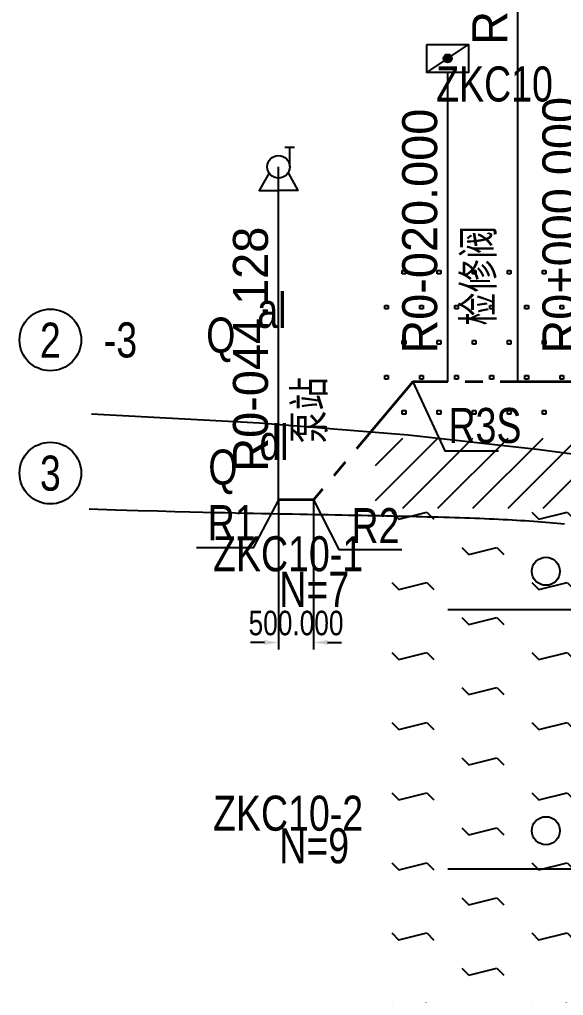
# Model space of a CAD drawing. Extents: x 525858 to 564773, y 2370984 to 2400075.
# Drawn here: x 550833.6 to 550911.2, y 2390796.8 to 2390936 of the extents above; entities that cross this region are included whole.
import ezdxf
from ezdxf.enums import TextEntityAlignment as Align

# ---------------------------------------------------------------- set-up
doc = ezdxf.new("R2010")
doc.units = 0
doc.header["$PDSIZE"] = 62.915
doc.linetypes.add('CENTER', pattern=[2, 1.25, -0.25, 0.25, -0.25])
doc.layers.get('DEFPOINTS').update_dxf_attribs({"linetype": 'CONTINUOUS'})
for name, color, linetype in [('pipe_cen', 1, 'CENTER'), ('地形剖面', 4, 'CONTINUOUS'), ('布局裁图', 3, 'CONTINUOUS'), ('纵面管线标注', 3, 'CONTINUOUS'), ('附属设施', 2, 'CONTINUOUS')]:
    doc.layers.add(name, color=color, linetype=linetype)
doc.styles.add('DIM', font='simp1.shx', dxfattribs={"width": 0.8, "bigfont": 'hz.shx'})
doc.styles.add('SIMP1', font='simp1.shx', dxfattribs={"width": 0.8, "bigfont": 'hz.shx'})
doc.dimstyles.new('100', dxfattribs={"dimtxt": 3.5, "dimasz": 2, "dimexe": 1, "dimexo": 0, "dimgap": 1, "dimtad": 1, "dimtoh": 1, "dimdec": 3, "dimlfac": 100, "dimdsep": 46, "dimtxsty": 'DIM', "dimcen": 0, "dimclrd": 9, "dimclre": 9, "dimclrt": 3, "dimadec": 3, "dimazin": 2, "dimtfac": 1, "dimtdec": 3, "dimtix": 1, "dimtofl": 0, "dimtmove": 2, "dimatfit": 3, "dimfxl": 1, "dimtolj": 1, "dimtzin": 0, "dimarcsym": 0})

# ---------------------------------------------------------------- blocks, each defined once
blk = doc.blocks.new('*D23')
at = {"layer": 'DEFPOINTS', "color": 0, "linetype": 'Continuous', "lineweight": -3, "transparency": 16777216}
for p in [(550870.54, 2390867.47), (550875.54, 2390867.47), (550875.54, 2390847.11)]:
    blk.add_point(p, dxfattribs=at)
at = {"layer": '布局裁图', "color": 9, "linetype": 'Continuous', "lineweight": -2, "transparency": 16777216}
for p, q in [((550870.54, 2390867.47), (550870.54, 2390846.11)), ((550875.54, 2390867.47), (550875.54, 2390846.11)), ((550868.54, 2390847.11), (550866.54, 2390847.11)), ((550877.54, 2390847.11), (550879.54, 2390847.11))]:
    blk.add_line(p, q, dxfattribs=at)
at = {"layer": '布局裁图', "color": 9, "linetype": 'Continuous', "lineweight": -3, "transparency": 16777216}
for points in [[(550868.54, 2390847.44), (550868.54, 2390846.78), (550870.54, 2390847.11)], [(550877.54, 2390847.44), (550877.54, 2390846.78), (550875.54, 2390847.11)]]:
    blk.add_solid(points, dxfattribs=at)
at = {"layer": '布局裁图', "color": 3, "linetype": 'Continuous', "lineweight": -3, "transparency": 16777216, "insert": (550873.04, 2390849.86), "char_height": 3.5, "attachment_point": 5, "style": 'DIM'}
blk.add_mtext('\\A1;500.000', dxfattribs=at)

msp = doc.modelspace()

# ---------------------------------------------------------------- hatches: boundary and pattern name
at = {"layer": '地形剖面'}
h = msp.add_hatch(dxfattribs=at)
h.set_pattern_fill('QF01', color=55, scale=20, style=0, pattern_type=2)
h.set_pattern_definition([(90, (550913.171, 2390579.662), (-20, 1e-15), [0.5, -19.5]), (180, (550913.671, 2390579.662), (-2e-15, -20), [0.5, -19.5]), (270, (550913.671, 2390580.162), (20, -4e-15), [0.5, -19.5]), (0, (550913.171, 2390580.162), (0, 20), [0.5, -19.5]), (90, (550910.671, 2390584.662), (-20, 1e-15), [0.5, -19.5]), (180, (550911.171, 2390584.662), (-2e-15, -20), [0.5, -19.5]), (270, (550911.171, 2390585.162), (20, -4e-15), [0.5, -19.5]), (0, (550910.671, 2390585.162), (0, 20), [0.5, -19.5]), (90, (550905.671, 2390584.662), (-20, 1e-15), [0.5, -19.5]), (180, (550906.171, 2390584.662), (-2e-15, -20), [0.5, -19.5]), (270, (550906.171, 2390585.162), (20, -4e-15), [0.5, -19.5]), (0, (550905.671, 2390585.162), (0, 20), [0.5, -19.5]), (90, (550908.171, 2390579.662), (-20, 1e-15), [0.5, -19.5]), (180, (550908.671, 2390579.662), (-2e-15, -20), [0.5, -19.5]), (270, (550908.671, 2390580.162), (20, -4e-15), [0.5, -19.5]), (0, (550908.171, 2390580.162), (0, 20), [0.5, -19.5]), (90, (550910.671, 2390574.662), (-20, 1e-15), [0.5, -19.5]), (180, (550911.171, 2390574.662), (-2e-15, -20), [0.5, -19.5]), (270, (550911.171, 2390575.162), (20, -4e-15), [0.5, -19.5]), (0, (550910.671, 2390575.162), (0, 20), [0.5, -19.5]), (90, (550903.171, 2390579.662), (-20, 1e-15), [0.5, -19.5]), (180, (550903.671, 2390579.662), (-2e-15, -20), [0.5, -19.5]), (270, (550903.671, 2390580.162), (20, -4e-15), [0.5, -19.5]), (0, (550903.171, 2390580.162), (0, 20), [0.5, -19.5]), (90, (550905.671, 2390574.662), (-20, 1e-15), [0.5, -19.5]), (180, (550906.171, 2390574.662), (-2e-15, -20), [0.5, -19.5]), (270, (550906.171, 2390575.162), (20, -4e-15), [0.5, -19.5]), (0, (550905.671, 2390575.162), (0, 20), [0.5, -19.5]), (90, (550913.171, 2390569.662), (-20, 1e-15), [0.5, -19.5]), (180, (550913.671, 2390569.662), (-2e-15, -20), [0.5, -19.5]), (270, (550913.671, 2390570.162), (20, -4e-15), [0.5, -19.5]), (0, (550913.171, 2390570.162), (0, 20), [0.5, -19.5]), (90, (550908.171, 2390569.662), (-20, 1e-15), [0.5, -19.5]), (180, (550908.671, 2390569.662), (-2e-15, -20), [0.5, -19.5]), (270, (550908.671, 2390570.162), (20, -4e-15), [0.5, -19.5]), (0, (550908.171, 2390570.162), (0, 20), [0.5, -19.5]), (90, (550903.171, 2390569.662), (-20, 1e-15), [0.5, -19.5]), (180, (550903.671, 2390569.662), (-2e-15, -20), [0.5, -19.5]), (270, (550903.671, 2390570.162), (20, -4e-15), [0.5, -19.5]), (0, (550903.171, 2390570.162), (0, 20), [0.5, -19.5]), (90, (550900.671, 2390584.662), (-20, 1e-15), [0.5, -19.5]), (180, (550901.171, 2390584.662), (-2e-15, -20), [0.5, -19.5]), (270, (550901.171, 2390585.162), (20, -4e-15), [0.5, -19.5]), (0, (550900.671, 2390585.162), (0, 20), [0.5, -19.5]), (90, (550895.671, 2390584.662), (-20, 1e-15), [0.5, -19.5]), (180, (550896.171, 2390584.662), (-2e-15, -20), [0.5, -19.5]), (270, (550896.171, 2390585.162), (20, -4e-15), [0.5, -19.5]), (0, (550895.671, 2390585.162), (0, 20), [0.5, -19.5]), (90, (550898.171, 2390579.662), (-20, 1e-15), [0.5, -19.5]), (180, (550898.671, 2390579.662), (-2e-15, -20), [0.5, -19.5]), (270, (550898.671, 2390580.162), (20, -4e-15), [0.5, -19.5]), (0, (550898.171, 2390580.162), (0, 20), [0.5, -19.5]), (90, (550900.671, 2390574.662), (-20, 1e-15), [0.5, -19.5]), (180, (550901.171, 2390574.662), (-2e-15, -20), [0.5, -19.5]), (270, (550901.171, 2390575.162), (20, -4e-15), [0.5, -19.5]), (0, (550900.671, 2390575.162), (0, 20), [0.5, -19.5]), (90, (550895.671, 2390574.662), (-20, 1e-15), [0.5, -19.5]), (180, (550896.171, 2390574.662), (-2e-15, -20), [0.5, -19.5]), (270, (550896.171, 2390575.162), (20, -4e-15), [0.5, -19.5]), (0, (550895.671, 2390575.162), (0, 20), [0.5, -19.5]), (90, (550898.171, 2390569.662), (-20, 1e-15), [0.5, -19.5]), (180, (550898.671, 2390569.662), (-2e-15, -20), [0.5, -19.5]), (270, (550898.671, 2390570.162), (20, -4e-15), [0.5, -19.5]), (0, (550898.171, 2390570.162), (0, 20), [0.5, -19.5])])
h.paths.add_polyline_path([(550914.351295, 2390904.262316), (550914.351295, 2390876.262316), (550884.351295, 2390876.262316), (550884.351295, 2390904.262316)])
h = msp.add_hatch(dxfattribs=at)
h.set_pattern_fill('QB01', color=55, scale=20, style=0, pattern_type=2)
h.set_pattern_definition([(45, (550894.6713, 2390567.6623), (-2.5, 2.5), [])])
h.paths.add_polyline_path([(550914.351295, 2390876.262316), (550914.351295, 2390866.262316), (550884.351295, 2390866.262316), (550884.351295, 2390876.262316)])
h = msp.add_hatch(dxfattribs=at)
h.set_pattern_fill('B001', color=55, scale=20, style=0, pattern_type=2)
h.set_pattern_definition([(315, (550911.671, 2390585.662), (-20, 4e-15), [1.4142, -26.87]), (14.0362, (550907.6713, 2390584.6623), (-20.00001, 2e-05), [4.1231, -78.339]), (315, (550906.671, 2390585.662), (-20, 4e-15), [1.4142, -26.87]), (315, (550911.671, 2390575.662), (-20, 4e-15), [1.4142, -26.87]), (14.0362, (550907.6713, 2390574.6623), (-20.00001, 2e-05), [4.1231, -78.339]), (315, (550906.671, 2390575.662), (-20, 4e-15), [1.4142, -26.87]), (315, (550901.671, 2390570.662), (4e-15, 20), [1.4142, -26.87]), (14.0362, (550897.6713, 2390569.6623), (-20.00001, 2e-05), [4.1231, -78.339]), (315, (550896.671, 2390570.662), (-20, 4e-15), [1.4142, -26.87]), (315, (550901.671, 2390580.662), (-20, 4e-15), [1.4142, -26.87]), (14.0362, (550897.6713, 2390579.6623), (-20.00001, 2e-05), [4.1231, -78.339]), (315, (550896.671, 2390580.662), (-20, 4e-15), [1.4142, -26.87])])
h.paths.add_polyline_path([(550914.351295, 2390866.262316), (550914.351295, 2390700.262316), (550884.351295, 2390700.262316), (550884.351295, 2390866.262316)])
at = {"layer": '附属设施', "linetype": 'Continuous', "lineweight": -3}
h = msp.add_hatch(color=256, dxfattribs=at)
h.dxf.hatch_style = 1
h.paths.add_polyline_path([(550895.15945, 2390930.728741, 0.7426600583), (550894.085429, 2390930.404467, 0.1476707637), (550894.183336, 2390930.080192)])
h.paths.add_polyline_path([(550894.183336, 2390930.080192, 0.7426600583), (550895.257357, 2390930.404467, 0.1476707637), (550895.15945, 2390930.728741)])

# ---------------------------------------------------------------- linework, layer by layer
at = {"layer": 'pipe_cen', "linetype": 'CENTER', "lineweight": 35, "ltscale": 10}
msp.add_lwpolyline([(550914.671874, 2390884.302316), (550889.675956, 2390884.302316), (550875.543874, 2390867.466241), (550870.543874, 2390867.466241)], dxfattribs=at)
at = {"layer": '地形剖面', "color": 55}
for p, q in [((550914.671295, 2390851.762316), (550894.671295, 2390851.762316)), ((550914.671295, 2390814.762316), (550894.671295, 2390814.762316))]:
    msp.add_line(p, q, dxfattribs=at)
for points in [[(550843.857024, 2390879.72576), (550867.81972, 2390878.440387), (550889.006244, 2390876.700879), (550907.788956, 2390874.641714), (550924.540213, 2390872.397368), (550939.632376, 2390870.102318), (550953.437803, 2390867.891041), (550966.328852, 2390865.898014), (550978.677883, 2390864.257713), (550990.791549, 2390863.074174), (551002.71369, 2390862.329659), (551014.422436, 2390861.97599), (551025.895922, 2390861.964987)], [(550843.533431, 2390866.152262), (550847.268464, 2390866.043316), (550850.515462, 2390865.950958), (550853.331303, 2390865.873205), (550855.772865, 2390865.808074), (550857.897027, 2390865.753582), (550859.760666, 2390865.707747), (550861.420661, 2390865.668585), (550862.933888, 2390865.634112), (550864.349346, 2390865.602632), (550865.684502, 2390865.573583), (550866.948943, 2390865.546689), (550868.152256, 2390865.521676), (550869.304029, 2390865.498268), (550870.413847, 2390865.476188), (550871.491299, 2390865.455161), (550872.54597, 2390865.434911), (550873.585869, 2390865.415202), (550874.612691, 2390865.395945), (550875.626553, 2390865.377093), (550876.62757, 2390865.358598), (550877.615859, 2390865.34041), (550878.591536, 2390865.322481), (550879.554718, 2390865.304763), (550880.50552, 2390865.287207), (550881.444059, 2390865.269766), (550882.370451, 2390865.252389), (550883.284813, 2390865.235029), (550884.187261, 2390865.217637), (550885.077911, 2390865.200165), (550885.956879, 2390865.182564), (550886.824282, 2390865.164785), (550887.680237, 2390865.146781), (550888.524858, 2390865.128503), (550889.358263, 2390865.109902), (550890.180567, 2390865.090929), (550890.991888, 2390865.071537), (550891.792341, 2390865.051676), (550892.582043, 2390865.031298), (550893.36111, 2390865.010356), (550894.129659, 2390864.988799), (550894.887804, 2390864.96658), (550895.635664, 2390864.94365), (550896.373354, 2390864.91996), (550897.10099, 2390864.895463), (550897.818689, 2390864.87011), (550898.526567, 2390864.843851), (550899.22474, 2390864.816639), (550899.913325, 2390864.788426), (550900.592439, 2390864.759163), (550901.262205, 2390864.72881), (550901.922749, 2390864.697325), (550902.574194, 2390864.664669), (550903.216666, 2390864.630802), (550903.850288, 2390864.595682), (550904.475187, 2390864.55927), (550905.091486, 2390864.521526), (550905.699315, 2390864.482413), (550906.298827, 2390864.44192), (550906.890181, 2390864.400039), (550907.473533, 2390864.356762), (550908.049043, 2390864.312082), (550908.616867, 2390864.26599), (550909.177165, 2390864.21848), (550909.730095, 2390864.169543), (550910.275815, 2390864.119173), (550910.81449, 2390864.06737), (550911.346288, 2390864.014134)]]:
    msp.add_lwpolyline(points, dxfattribs=at)
for points in [[(550906.671295, 2390851.762316, 0, 4, 0), (550906.671295, 2390856.762316, 0, 0, 0), (550906.671295, 2390863.762316, 0, 0, 0)], [(550906.671295, 2390814.762316, 0, 4, 0), (550906.671295, 2390819.762316, 0, 0, 0), (550906.671295, 2390826.762316, 0, 0, 0)]]:
    msp.add_lwpolyline(points, format="xyseb", dxfattribs=at)
for centre, radius in [((550838.003285, 2390890.262316), 4.4), ((550838.003285, 2390871.262316), 4.4), ((550908.671295, 2390857.262316), 2), ((550908.671295, 2390820.262316), 2)]:
    msp.add_circle(centre, radius, dxfattribs=at)
at = {"layer": '纵面管线标注', "color": 9, "linetype": 'Continuous', "lineweight": -3}
for points in [[(550889.675956, 2390884.302316), (550894.280858, 2390874.459513), (550901.926956, 2390874.459513)], [(550870.543874, 2390867.466241), (550866.932703, 2390860.599499), (550858.82264, 2390860.599499)], [(550875.543874, 2390867.466241), (550879.155046, 2390860.375201), (550888.135768, 2390860.375201)]]:
    msp.add_lwpolyline(points, dxfattribs=at)
at = {"layer": '附属设施', "linetype": 'Continuous', "lineweight": -3}
for p, q in [((550904.671393, 2390884.297998), (550904.671393, 2390972.475847)), ((550894.671393, 2390884.297998), (550894.671393, 2390928.422039)), ((550870.539312, 2390867.461923), (550870.539312, 2390914.941422))]:
    msp.add_line(p, q, dxfattribs=at)
msp.add_lwpolyline([(550891.68769, 2390932.386895), (550897.655096, 2390932.386895), (550897.655096, 2390928.422039), (550891.68769, 2390928.422039)], close=True, dxfattribs=at)
at = {"layer": '附属设施', "linetype": 'Continuous', "lineweight": -3, "flags": 128}
for points in [[(550891.68769, 2390928.422039), (550897.655096, 2390932.386895)], [(550871.442013, 2390917.753296), (550872.837717, 2390917.753296)], [(550872.139865, 2390914.941422), (550872.139865, 2390917.753296)], [(550869.184097, 2390914.089856), (550867.798657, 2390911.585964), (550870.539312, 2390911.585964)], [(550871.894526, 2390914.089856), (550873.279966, 2390911.585964), (550870.539312, 2390911.585964)]]:
    msp.add_lwpolyline(points, dxfattribs=at)
at = {"layer": '附属设施', "linetype": 'Continuous', "lineweight": -3}
for centre, radius in [((550894.671393, 2390930.404467), 0.585964), ((550870.539312, 2390914.941422), 1.600553)]:
    msp.add_circle(centre, radius, dxfattribs=at)

# ---------------------------------------------------------------- texts
at = {"layer": '地形剖面', "color": 55, "style": 'SIMP1', "width": 0.8}
for s, p in [('ZKC10', (550909.670924, 2390924.262316)), ('ZKC10-1', (550882.608034, 2390857.262316)), ('N=7', (550880.608034, 2390852.190116)), ('ZKC10-2', (550882.608034, 2390820.262316)), ('N=9', (550880.608034, 2390815.60938))]:
    msp.add_text(s, height=5, dxfattribs=at).set_placement(p, align=Align.RIGHT)
for s, p in [('al', (550867.510875, 2390891.968358)), ('dl', (550867.811988, 2390873.139312))]:
    msp.add_text(s, height=5, dxfattribs=at).set_placement(p)
for s, p in [('-3', (550848.003285, 2390890.262316)), ('Q', (550862.310875, 2390890.301691)), ('2', (550838.003285, 2390890.262316)), ('3', (550838.003285, 2390871.262316)), ('Q', (550862.611988, 2390871.472645))]:
    msp.add_text(s, height=5, dxfattribs=at).set_placement(p, align=Align.MIDDLE)
at = {"layer": '纵面管线标注', "linetype": 'Continuous', "lineweight": -3, "style": 'SIMP1', "width": 0.8}
for s, p in [('R3S', (550894.780858, 2390875.559513)), ('R1', (550860.432703, 2390861.699499)), ('R2', (550880.951765, 2390861.275341))]:
    msp.add_text(s, height=5, dxfattribs=at).set_placement(p)
at = {"layer": '附属设施', "linetype": 'Continuous', "lineweight": -3, "style": 'SIMP1'}
for tag, p in [('R0-010.000', (550904.671393, 2390932.351807)), ('R0+000.000', (550914.671874, 2390888.297998)), ('R0-020.000', (550894.671393, 2390888.297998)), ('R0-044.128', (550870.539312, 2390871.461923))]:
    msp.add_attdef(tag, text='0', height=5, rotation=89.99999847, dxfattribs=at).set_placement(p, align=Align.BOTTOM_LEFT)
for tag, p in [('检修阀', (550896.671393, 2390892.297998)), ('泵站', (550872.539312, 2390875.461923))]:
    msp.add_attdef(tag, text='0', height=5, rotation=89.99999847, dxfattribs=at).set_placement(p, align=Align.TOP_LEFT)

# ---------------------------------------------------------------- dimensions: what is measured, and where the dimension line sits
at = {"layer": '布局裁图', "linetype": 'Continuous', "lineweight": -3}
dim = msp.add_linear_dim(base=(550875.543874, 2390847.111191), p1=(550870.543874, 2390867.466241), p2=(550875.543874, 2390867.466241), dimstyle='100', override={"dimzin": 0}, dxfattribs=at)
dim.commit()
dim.dimension.update_dxf_attribs({"geometry": '*D23', "text_midpoint": (550873.043874, 2390849.861191)})

doc.saveas('drawing.dxf')
